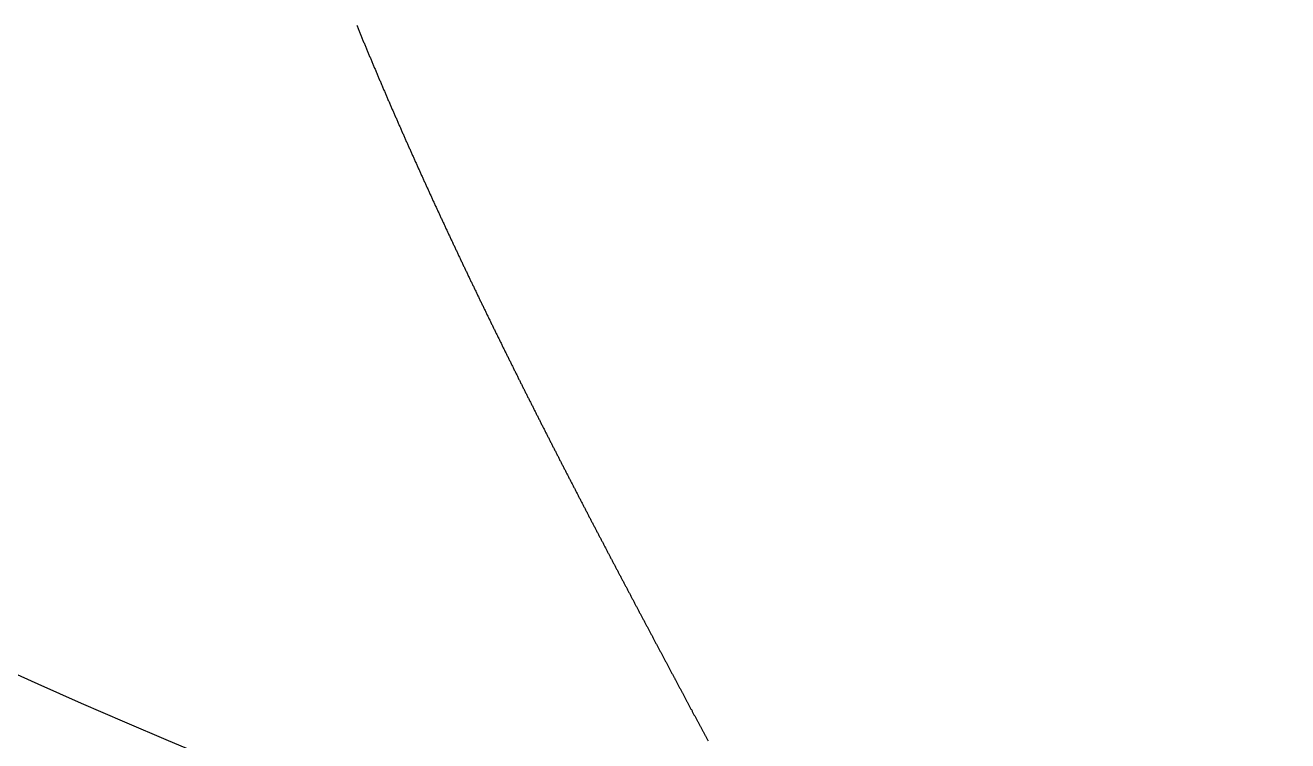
# Model space of a CAD drawing. Header units: millimetres. Extents: x 88 to 97873, y 32 to 55088.
# Drawn here: x 48862.326 to 48864.18, y 4951.736 to 4952.787 of the extents above; entities that cross this region are included whole.
import ezdxf

# ---------------------------------------------------------------- set-up
doc = ezdxf.new("R2010")
doc.units = ezdxf.units.MM
doc.header["$LTSCALE"] = 0.3

msp = doc.modelspace()

# ---------------------------------------------------------------- linework, layer by layer
msp.add_lwpolyline([(48862.813, 4952.7873), (48862.8135, 4952.7861), (48862.814, 4952.7848), (48862.8145, 4952.7836), (48862.815, 4952.7824), (48862.8155, 4952.7811), (48862.8161, 4952.7799), (48862.8166, 4952.7786), (48862.8171, 4952.7774), (48862.8176, 4952.7761), (48862.8181, 4952.7749), (48862.8186, 4952.7736), (48862.8191, 4952.7724), (48862.8196, 4952.7711), (48862.8202, 4952.7699), (48862.8207, 4952.7686), (48862.8212, 4952.7674), (48862.8217, 4952.7662), (48862.8222, 4952.7649), (48862.8227, 4952.7637), (48862.8232, 4952.7624), (48862.8238, 4952.7612), (48862.8243, 4952.7599), (48862.8248, 4952.7587), (48862.8253, 4952.7574), (48862.8258, 4952.7562), (48862.8263, 4952.755), (48862.8268, 4952.7537), (48862.8274, 4952.7525), (48862.8279, 4952.7512), (48862.8284, 4952.75), (48862.8289, 4952.7487), (48862.8294, 4952.7475), (48862.83, 4952.7463), (48862.8305, 4952.745), (48862.831, 4952.7438), (48862.8315, 4952.7425), (48862.832, 4952.7413), (48862.8326, 4952.74), (48862.8331, 4952.7388), (48862.8336, 4952.7376), (48862.8341, 4952.7363), (48862.8346, 4952.7351), (48862.8352, 4952.7338), (48862.8357, 4952.7326), (48862.8362, 4952.7313), (48862.8367, 4952.7301), (48862.8372, 4952.7289), (48862.8378, 4952.7276), (48862.8383, 4952.7264), (48862.8388, 4952.7251), (48862.8393, 4952.7239), (48862.8399, 4952.7227), (48862.8404, 4952.7214), (48862.8409, 4952.7202), (48862.8414, 4952.7189), (48862.842, 4952.7177), (48862.8425, 4952.7165), (48862.843, 4952.7152), (48862.8435, 4952.714), (48862.8441, 4952.7127), (48862.8446, 4952.7115), (48862.8451, 4952.7103), (48862.8456, 4952.709), (48862.8462, 4952.7078), (48862.8467, 4952.7065), (48862.8472, 4952.7053), (48862.8478, 4952.7041), (48862.8483, 4952.7028), (48862.8488, 4952.7016), (48862.8493, 4952.7003), (48862.8499, 4952.6991), (48862.8504, 4952.6979), (48862.8509, 4952.6966), (48862.8515, 4952.6954), (48862.852, 4952.6942), (48862.8525, 4952.6929), (48862.853, 4952.6917), (48862.8536, 4952.6904), (48862.8541, 4952.6892), (48862.8546, 4952.688), (48862.8552, 4952.6867), (48862.8557, 4952.6855), (48862.8562, 4952.6843), (48862.8568, 4952.683), (48862.8573, 4952.6818), (48862.8578, 4952.6805), (48862.8584, 4952.6793), (48862.8589, 4952.6781), (48862.8594, 4952.6768), (48862.86, 4952.6756), (48862.8605, 4952.6744), (48862.861, 4952.6731), (48862.8616, 4952.6719), (48862.8621, 4952.6707), (48862.8626, 4952.6694), (48862.8632, 4952.6682), (48862.8637, 4952.667), (48862.8642, 4952.6657), (48862.8648, 4952.6645), (48862.8653, 4952.6633), (48862.8658, 4952.662), (48862.8664, 4952.6608), (48862.8669, 4952.6596), (48862.8675, 4952.6583), (48862.868, 4952.6571), (48862.8685, 4952.6559), (48862.8691, 4952.6546), (48862.8696, 4952.6534), (48862.8701, 4952.6522), (48862.8707, 4952.6509), (48862.8712, 4952.6497), (48862.8718, 4952.6485), (48862.8723, 4952.6472), (48862.8728, 4952.646), (48862.8734, 4952.6448), (48862.8739, 4952.6435), (48862.8745, 4952.6423), (48862.875, 4952.6411), (48862.8755, 4952.6398), (48862.8761, 4952.6386), (48862.8766, 4952.6374), (48862.8772, 4952.6362), (48862.8777, 4952.6349), (48862.8782, 4952.6337), (48862.8788, 4952.6325), (48862.8793, 4952.6312), (48862.8799, 4952.63), (48862.8804, 4952.6288), (48862.881, 4952.6275), (48862.8815, 4952.6263), (48862.882, 4952.6251), (48862.8826, 4952.6239), (48862.8831, 4952.6226), (48862.8837, 4952.6214), (48862.8842, 4952.6202), (48862.8848, 4952.6189), (48862.8853, 4952.6177), (48862.8858, 4952.6165), (48862.8864, 4952.6153), (48862.8869, 4952.614), (48862.8875, 4952.6128), (48862.888, 4952.6116), (48862.8886, 4952.6104), (48862.8891, 4952.6091), (48862.8897, 4952.6079), (48862.8902, 4952.6067), (48862.8908, 4952.6055), (48862.8913, 4952.6042), (48862.8918, 4952.603), (48862.8924, 4952.6018), (48862.8929, 4952.6006), (48862.8935, 4952.5993), (48862.894, 4952.5981), (48862.8946, 4952.5969), (48862.8951, 4952.5957), (48862.8957, 4952.5944), (48862.8962, 4952.5932), (48862.8968, 4952.592), (48862.8973, 4952.5908), (48862.8979, 4952.5895), (48862.8984, 4952.5883), (48862.899, 4952.5871), (48862.8995, 4952.5859), (48862.9001, 4952.5846), (48862.9006, 4952.5834), (48862.9012, 4952.5822), (48862.9017, 4952.581), (48862.9023, 4952.5798), (48862.9028, 4952.5785), (48862.9034, 4952.5773), (48862.9039, 4952.5761), (48862.9045, 4952.5749), (48862.905, 4952.5736), (48862.9056, 4952.5724), (48862.9061, 4952.5712), (48862.9067, 4952.57), (48862.9072, 4952.5688), (48862.9078, 4952.5675), (48862.9083, 4952.5663), (48862.9089, 4952.5651), (48862.9094, 4952.5639), (48862.91, 4952.5627), (48862.9105, 4952.5614), (48862.9111, 4952.5602), (48862.9117, 4952.559), (48862.9122, 4952.5578), (48862.9128, 4952.5566), (48862.9133, 4952.5554), (48862.9139, 4952.5541), (48862.9144, 4952.5529), (48862.915, 4952.5517), (48862.9155, 4952.5505), (48862.9161, 4952.5493), (48862.9166, 4952.5481), (48862.9172, 4952.5468), (48862.9178, 4952.5456), (48862.9183, 4952.5444), (48862.9189, 4952.5432), (48862.9194, 4952.542), (48862.92, 4952.5408), (48862.9205, 4952.5395), (48862.9211, 4952.5383), (48862.9216, 4952.5371), (48862.9222, 4952.5359), (48862.9228, 4952.5347), (48862.9233, 4952.5335), (48862.9239, 4952.5323), (48862.9244, 4952.531), (48862.925, 4952.5298), (48862.9255, 4952.5286), (48862.9261, 4952.5274), (48862.9267, 4952.5262), (48862.9272, 4952.525), (48862.9278, 4952.5238), (48862.9283, 4952.5226), (48862.9289, 4952.5213), (48862.9295, 4952.5201), (48862.93, 4952.5189), (48862.9306, 4952.5177), (48862.9311, 4952.5165), (48862.9317, 4952.5153), (48862.9322, 4952.5141), (48862.9328, 4952.5129), (48862.9334, 4952.5117), (48862.9339, 4952.5104), (48862.9345, 4952.5092), (48862.935, 4952.508), (48862.9356, 4952.5068), (48862.9362, 4952.5056), (48862.9367, 4952.5044), (48862.9373, 4952.5032), (48862.9379, 4952.502), (48862.9384, 4952.5008), (48862.939, 4952.4996), (48862.9395, 4952.4984), (48862.9401, 4952.4972), (48862.9407, 4952.4959), (48862.9412, 4952.4947), (48862.9418, 4952.4935), (48862.9423, 4952.4923), (48862.9429, 4952.4911), (48862.9435, 4952.4899), (48862.944, 4952.4887), (48862.9446, 4952.4875), (48862.9452, 4952.4863), (48862.9457, 4952.4851), (48862.9463, 4952.4839), (48862.9468, 4952.4827), (48862.9474, 4952.4815), (48862.948, 4952.4803), (48862.9485, 4952.4791), (48862.9491, 4952.4779), (48862.9497, 4952.4767), (48862.9502, 4952.4755), (48862.9508, 4952.4743), (48862.9514, 4952.4731), (48862.9519, 4952.4719), (48862.9525, 4952.4707), (48862.953, 4952.4695), (48862.9536, 4952.4683), (48862.9542, 4952.467), (48862.9547, 4952.4658), (48862.9553, 4952.4646), (48862.9559, 4952.4634), (48862.9564, 4952.4622), (48862.957, 4952.461), (48862.9576, 4952.4598), (48862.9581, 4952.4586), (48862.9587, 4952.4574), (48862.9593, 4952.4562), (48862.9598, 4952.455), (48862.9604, 4952.4539), (48862.961, 4952.4527), (48862.9615, 4952.4515), (48862.9621, 4952.4503), (48862.9627, 4952.4491), (48862.9632, 4952.4479), (48862.9638, 4952.4467), (48862.9644, 4952.4455), (48862.9649, 4952.4443), (48862.9655, 4952.4431), (48862.9661, 4952.4419), (48862.9666, 4952.4407), (48862.9672, 4952.4395), (48862.9678, 4952.4383), (48862.9683, 4952.4371), (48862.9689, 4952.4359), (48862.9695, 4952.4347), (48862.97, 4952.4335), (48862.9706, 4952.4323), (48862.9712, 4952.4311), (48862.9717, 4952.4299), (48862.9723, 4952.4287), (48862.9729, 4952.4275), (48862.9734, 4952.4264), (48862.974, 4952.4252), (48862.9746, 4952.424), (48862.9751, 4952.4228), (48862.9757, 4952.4216), (48862.9763, 4952.4204), (48862.9769, 4952.4192), (48862.9774, 4952.418), (48862.978, 4952.4168), (48862.9786, 4952.4156), (48862.9791, 4952.4144), (48862.9797, 4952.4133), (48862.9803, 4952.4121), (48862.9808, 4952.4109), (48862.9814, 4952.4097), (48862.982, 4952.4085), (48862.9825, 4952.4073), (48862.9831, 4952.4061), (48862.9837, 4952.4049), (48862.9843, 4952.4037), (48862.9848, 4952.4026), (48862.9854, 4952.4014), (48862.986, 4952.4002), (48862.9865, 4952.399), (48862.9871, 4952.3978), (48862.9877, 4952.3966), (48862.9882, 4952.3954), (48862.9888, 4952.3943), (48862.9894, 4952.3931), (48862.99, 4952.3919), (48862.9905, 4952.3907), (48862.9911, 4952.3895), (48862.9917, 4952.3883), (48862.9922, 4952.3872), (48862.9928, 4952.386), (48862.9934, 4952.3848), (48862.994, 4952.3836), (48862.9945, 4952.3824), (48862.9951, 4952.3812), (48862.9957, 4952.3801), (48862.9962, 4952.3789), (48862.9968, 4952.3777), (48862.9974, 4952.3765), (48862.998, 4952.3753), (48862.9985, 4952.3742), (48862.9991, 4952.373), (48862.9997, 4952.3718), (48863.0002, 4952.3706), (48863.0008, 4952.3694), (48863.0014, 4952.3683), (48863.002, 4952.3671), (48863.0025, 4952.3659), (48863.0031, 4952.3647), (48863.0037, 4952.3635), (48863.0043, 4952.3624), (48863.0048, 4952.3612), (48863.0054, 4952.36), (48863.006, 4952.3588), (48863.0065, 4952.3577), (48863.0071, 4952.3565), (48863.0077, 4952.3553), (48863.0083, 4952.3541), (48863.0088, 4952.353), (48863.0094, 4952.3518), (48863.01, 4952.3506), (48863.0106, 4952.3494), (48863.0111, 4952.3483), (48863.0117, 4952.3471), (48863.0123, 4952.3459), (48863.0128, 4952.3447), (48863.0134, 4952.3436), (48863.014, 4952.3424), (48863.0146, 4952.3412), (48863.0151, 4952.3401), (48863.0157, 4952.3389), (48863.0163, 4952.3377), (48863.0169, 4952.3365), (48863.0174, 4952.3354), (48863.018, 4952.3342), (48863.0186, 4952.333), (48863.0192, 4952.3319), (48863.0197, 4952.3307), (48863.0203, 4952.3295), (48863.0209, 4952.3284), (48863.0215, 4952.3272), (48863.022, 4952.326), (48863.0226, 4952.3249), (48863.0232, 4952.3237), (48863.0237, 4952.3225), (48863.0243, 4952.3214), (48863.0249, 4952.3202), (48863.0255, 4952.319), (48863.026, 4952.3179), (48863.0266, 4952.3167), (48863.0272, 4952.3155), (48863.0278, 4952.3144), (48863.0283, 4952.3132), (48863.0289, 4952.312), (48863.0295, 4952.3109), (48863.0301, 4952.3097), (48863.0306, 4952.3085), (48863.0312, 4952.3074), (48863.0318, 4952.3062), (48863.0324, 4952.3051), (48863.0329, 4952.3039), (48863.0335, 4952.3027), (48863.0341, 4952.3016), (48863.0347, 4952.3004), (48863.0352, 4952.2993), (48863.0358, 4952.2981), (48863.0364, 4952.2969), (48863.037, 4952.2958), (48863.0375, 4952.2946), (48863.0381, 4952.2935), (48863.0387, 4952.2923), (48863.0393, 4952.2911), (48863.0398, 4952.29), (48863.0404, 4952.2888), (48863.041, 4952.2877), (48863.0416, 4952.2865), (48863.0421, 4952.2854), (48863.0427, 4952.2842), (48863.0433, 4952.283), (48863.0439, 4952.2819), (48863.0444, 4952.2807), (48863.045, 4952.2796), (48863.0456, 4952.2784), (48863.0462, 4952.2773), (48863.0467, 4952.2761), (48863.0473, 4952.275), (48863.0479, 4952.2738), (48863.0484, 4952.2727), (48863.049, 4952.2715), (48863.0496, 4952.2703), (48863.0502, 4952.2692), (48863.0507, 4952.268), (48863.0513, 4952.2669), (48863.0519, 4952.2657), (48863.0525, 4952.2646), (48863.053, 4952.2634), (48863.0536, 4952.2623), (48863.0542, 4952.2611), (48863.0548, 4952.26), (48863.0553, 4952.2588), (48863.0559, 4952.2577), (48863.0565, 4952.2565), (48863.0571, 4952.2554), (48863.0576, 4952.2543), (48863.0582, 4952.2531), (48863.0588, 4952.252), (48863.0594, 4952.2508), (48863.0599, 4952.2497), (48863.0605, 4952.2485), (48863.0611, 4952.2474), (48863.0617, 4952.2462), (48863.0622, 4952.2451), (48863.0628, 4952.2439), (48863.0634, 4952.2428), (48863.064, 4952.2417), (48863.0645, 4952.2405), (48863.0651, 4952.2394), (48863.0657, 4952.2382), (48863.0663, 4952.2371), (48863.0668, 4952.2359), (48863.0674, 4952.2348), (48863.068, 4952.2337), (48863.0686, 4952.2325), (48863.0691, 4952.2314), (48863.0697, 4952.2302), (48863.0703, 4952.2291), (48863.0709, 4952.228), (48863.0714, 4952.2268), (48863.072, 4952.2257), (48863.0726, 4952.2245), (48863.0732, 4952.2234), (48863.0737, 4952.2223), (48863.0743, 4952.2211), (48863.0749, 4952.22), (48863.0755, 4952.2189), (48863.076, 4952.2177), (48863.0766, 4952.2166), (48863.0772, 4952.2155), (48863.0777, 4952.2143), (48863.0783, 4952.2132), (48863.0789, 4952.2121), (48863.0795, 4952.2109), (48863.08, 4952.2098), (48863.0806, 4952.2087), (48863.0812, 4952.2075), (48863.0818, 4952.2064), (48863.0823, 4952.2053), (48863.0829, 4952.2041), (48863.0835, 4952.203), (48863.0841, 4952.2019), (48863.0846, 4952.2007), (48863.0852, 4952.1996), (48863.0858, 4952.1985), (48863.0864, 4952.1973), (48863.0869, 4952.1962), (48863.0875, 4952.1951), (48863.0881, 4952.194), (48863.0886, 4952.1928), (48863.0892, 4952.1917), (48863.0898, 4952.1906), (48863.0904, 4952.1895), (48863.0909, 4952.1883), (48863.0915, 4952.1872), (48863.0921, 4952.1861), (48863.0927, 4952.1849), (48863.0932, 4952.1838), (48863.0938, 4952.1827), (48863.0944, 4952.1816), (48863.0949, 4952.1805), (48863.0955, 4952.1793), (48863.0961, 4952.1782), (48863.0967, 4952.1771), (48863.0972, 4952.176), (48863.0978, 4952.1748), (48863.0984, 4952.1737), (48863.099, 4952.1726), (48863.0995, 4952.1715), (48863.1001, 4952.1704), (48863.1007, 4952.1692), (48863.1012, 4952.1681), (48863.1018, 4952.167), (48863.1024, 4952.1659), (48863.103, 4952.1648), (48863.1035, 4952.1636), (48863.1041, 4952.1625), (48863.1047, 4952.1614), (48863.1052, 4952.1603), (48863.1058, 4952.1592), (48863.1064, 4952.1581), (48863.107, 4952.157), (48863.1075, 4952.1558), (48863.1081, 4952.1547), (48863.1087, 4952.1536), (48863.1092, 4952.1525), (48863.1098, 4952.1514), (48863.1104, 4952.1503), (48863.111, 4952.1492), (48863.1115, 4952.148), (48863.1121, 4952.1469), (48863.1127, 4952.1458), (48863.1132, 4952.1447), (48863.1138, 4952.1436), (48863.1144, 4952.1425), (48863.1149, 4952.1414), (48863.1155, 4952.1403), (48863.1161, 4952.1392), (48863.1167, 4952.1381), (48863.1172, 4952.1369), (48863.1178, 4952.1358), (48863.1184, 4952.1347), (48863.1189, 4952.1336), (48863.1195, 4952.1325), (48863.1201, 4952.1314), (48863.1206, 4952.1303), (48863.1212, 4952.1292), (48863.1218, 4952.1281), (48863.1223, 4952.127), (48863.1229, 4952.1259), (48863.1235, 4952.1248), (48863.1241, 4952.1237), (48863.1246, 4952.1226), (48863.1252, 4952.1215), (48863.1258, 4952.1204), (48863.1263, 4952.1193), (48863.1269, 4952.1182), (48863.1275, 4952.1171), (48863.128, 4952.116), (48863.1286, 4952.1149), (48863.1292, 4952.1138), (48863.1297, 4952.1127), (48863.1303, 4952.1116), (48863.1309, 4952.1105), (48863.1314, 4952.1094), (48863.132, 4952.1083), (48863.1326, 4952.1072), (48863.1331, 4952.1061), (48863.1337, 4952.105), (48863.1343, 4952.1039), (48863.1348, 4952.1028), (48863.1354, 4952.1017), (48863.136, 4952.1006), (48863.1365, 4952.0995), (48863.1371, 4952.0984), (48863.1377, 4952.0973), (48863.1382, 4952.0962), (48863.1388, 4952.0951), (48863.1394, 4952.0941), (48863.1399, 4952.093), (48863.1405, 4952.0919), (48863.1411, 4952.0908), (48863.1416, 4952.0897), (48863.1422, 4952.0886), (48863.1428, 4952.0875), (48863.1433, 4952.0864), (48863.1439, 4952.0853), (48863.1445, 4952.0843), (48863.145, 4952.0832), (48863.1456, 4952.0821), (48863.1462, 4952.081), (48863.1467, 4952.0799), (48863.1473, 4952.0788), (48863.1478, 4952.0777), (48863.1484, 4952.0767), (48863.149, 4952.0756), (48863.1495, 4952.0745), (48863.1501, 4952.0734), (48863.1507, 4952.0723), (48863.1512, 4952.0712), (48863.1518, 4952.0702), (48863.1524, 4952.0691), (48863.1529, 4952.068), (48863.1535, 4952.0669), (48863.154, 4952.0658), (48863.1546, 4952.0647), (48863.1552, 4952.0637), (48863.1557, 4952.0626), (48863.1563, 4952.0615), (48863.1569, 4952.0604), (48863.1574, 4952.0594), (48863.158, 4952.0583), (48863.1585, 4952.0572), (48863.1591, 4952.0561), (48863.1597, 4952.055), (48863.1602, 4952.054), (48863.1608, 4952.0529), (48863.1614, 4952.0518), (48863.1619, 4952.0507), (48863.1625, 4952.0497), (48863.163, 4952.0486), (48863.1636, 4952.0475), (48863.1642, 4952.0465), (48863.1647, 4952.0454), (48863.1653, 4952.0443), (48863.1658, 4952.0432), (48863.1664, 4952.0422), (48863.167, 4952.0411), (48863.1675, 4952.04), (48863.1681, 4952.039), (48863.1686, 4952.0379), (48863.1692, 4952.0368), (48863.1697, 4952.0358), (48863.1703, 4952.0347), (48863.1709, 4952.0336), (48863.1714, 4952.0326), (48863.172, 4952.0315), (48863.1725, 4952.0304), (48863.1731, 4952.0294), (48863.1737, 4952.0283), (48863.1742, 4952.0272), (48863.1748, 4952.0262), (48863.1753, 4952.0251), (48863.1759, 4952.024), (48863.1764, 4952.023), (48863.177, 4952.0219), (48863.1776, 4952.0209), (48863.1781, 4952.0198), (48863.1787, 4952.0187), (48863.1792, 4952.0177), (48863.1798, 4952.0166), (48863.1803, 4952.0156), (48863.1809, 4952.0145), (48863.1814, 4952.0134), (48863.182, 4952.0124), (48863.1826, 4952.0113), (48863.1831, 4952.0103), (48863.1837, 4952.0092), (48863.1842, 4952.0082), (48863.1848, 4952.0071), (48863.1853, 4952.0061), (48863.1859, 4952.005), (48863.1864, 4952.0039), (48863.187, 4952.0029), (48863.1875, 4952.0018), (48863.1881, 4952.0008), (48863.1887, 4951.9997), (48863.1892, 4951.9987), (48863.1898, 4951.9976), (48863.1903, 4951.9966), (48863.1909, 4951.9955), (48863.1914, 4951.9945), (48863.192, 4951.9934), (48863.1925, 4951.9924), (48863.1931, 4951.9913), (48863.1936, 4951.9903), (48863.1942, 4951.9892), (48863.1947, 4951.9882), (48863.1953, 4951.9872), (48863.1958, 4951.9861), (48863.1964, 4951.9851), (48863.1969, 4951.984), (48863.1975, 4951.983), (48863.198, 4951.9819), (48863.1986, 4951.9809), (48863.1991, 4951.9798), (48863.1997, 4951.9788), (48863.2002, 4951.9778), (48863.2008, 4951.9767), (48863.2013, 4951.9757), (48863.2019, 4951.9746), (48863.2024, 4951.9736), (48863.203, 4951.9726), (48863.2035, 4951.9715), (48863.2041, 4951.9705), (48863.2046, 4951.9694), (48863.2052, 4951.9684), (48863.2057, 4951.9674), (48863.2063, 4951.9663), (48863.2068, 4951.9653), (48863.2074, 4951.9643), (48863.2079, 4951.9632), (48863.2085, 4951.9622), (48863.209, 4951.9612), (48863.2095, 4951.9601), (48863.2101, 4951.9591), (48863.2106, 4951.9581), (48863.2112, 4951.957), (48863.2117, 4951.956), (48863.2123, 4951.955), (48863.2128, 4951.9539), (48863.2134, 4951.9529), (48863.2139, 4951.9519), (48863.2145, 4951.9509), (48863.215, 4951.9498), (48863.2155, 4951.9488), (48863.2161, 4951.9478), (48863.2166, 4951.9467), (48863.2172, 4951.9457), (48863.2177, 4951.9447), (48863.2183, 4951.9437), (48863.2188, 4951.9426), (48863.2193, 4951.9416), (48863.2199, 4951.9406), (48863.2204, 4951.9396), (48863.221, 4951.9385), (48863.2215, 4951.9375), (48863.222, 4951.9365), (48863.2226, 4951.9355), (48863.2231, 4951.9345), (48863.2237, 4951.9334), (48863.2242, 4951.9324), (48863.2248, 4951.9314), (48863.2253, 4951.9304), (48863.2258, 4951.9294), (48863.2264, 4951.9284), (48863.2269, 4951.9273), (48863.2275, 4951.9263), (48863.228, 4951.9253), (48863.2285, 4951.9243), (48863.2291, 4951.9233), (48863.2296, 4951.9223), (48863.2301, 4951.9212), (48863.2307, 4951.9202), (48863.2312, 4951.9192), (48863.2318, 4951.9182), (48863.2323, 4951.9172), (48863.2328, 4951.9162), (48863.2334, 4951.9152), (48863.2339, 4951.9142), (48863.2344, 4951.9132), (48863.235, 4951.9121), (48863.2355, 4951.9111), (48863.236, 4951.9101), (48863.2366, 4951.9091), (48863.2371, 4951.9081), (48863.2376, 4951.9071), (48863.2382, 4951.9061), (48863.2387, 4951.9051), (48863.2393, 4951.9041), (48863.2398, 4951.9031), (48863.2403, 4951.9021), (48863.2409, 4951.9011), (48863.2414, 4951.9001), (48863.2419, 4951.8991), (48863.2425, 4951.8981), (48863.243, 4951.8971), (48863.2435, 4951.8961), (48863.244, 4951.8951), (48863.2446, 4951.8941), (48863.2451, 4951.8931), (48863.2456, 4951.8921), (48863.2462, 4951.8911), (48863.2467, 4951.8901), (48863.2472, 4951.8891), (48863.2478, 4951.8881), (48863.2483, 4951.8871), (48863.2488, 4951.8861), (48863.2493, 4951.8851), (48863.2499, 4951.8841), (48863.2504, 4951.8831), (48863.2509, 4951.8821), (48863.2515, 4951.8811), (48863.252, 4951.8801), (48863.2525, 4951.8791), (48863.253, 4951.8782), (48863.2536, 4951.8772), (48863.2541, 4951.8762), (48863.2546, 4951.8752), (48863.2552, 4951.8742), (48863.2557, 4951.8732), (48863.2562, 4951.8722), (48863.2567, 4951.8712), (48863.2573, 4951.8702), (48863.2578, 4951.8693), (48863.2583, 4951.8683), (48863.2588, 4951.8673), (48863.2594, 4951.8663), (48863.2599, 4951.8653), (48863.2604, 4951.8643), (48863.2609, 4951.8634), (48863.2614, 4951.8624), (48863.262, 4951.8614), (48863.2625, 4951.8604), (48863.263, 4951.8594), (48863.2635, 4951.8584), (48863.2641, 4951.8575), (48863.2646, 4951.8565), (48863.2651, 4951.8555), (48863.2656, 4951.8545), (48863.2661, 4951.8536), (48863.2667, 4951.8526), (48863.2672, 4951.8516), (48863.2677, 4951.8506), (48863.2682, 4951.8497), (48863.2687, 4951.8487), (48863.2693, 4951.8477), (48863.2698, 4951.8467), (48863.2703, 4951.8458), (48863.2708, 4951.8448), (48863.2713, 4951.8438), (48863.2719, 4951.8428), (48863.2724, 4951.8419), (48863.2729, 4951.8409), (48863.2734, 4951.8399), (48863.2739, 4951.839), (48863.2744, 4951.838), (48863.275, 4951.837), (48863.2755, 4951.8361), (48863.276, 4951.8351), (48863.2765, 4951.8341), (48863.277, 4951.8332), (48863.2775, 4951.8322), (48863.278, 4951.8312), (48863.2786, 4951.8303), (48863.2791, 4951.8293), (48863.2796, 4951.8284), (48863.2801, 4951.8274), (48863.2806, 4951.8264), (48863.2811, 4951.8255), (48863.2816, 4951.8245), (48863.2821, 4951.8235), (48863.2827, 4951.8226), (48863.2832, 4951.8216), (48863.2837, 4951.8207), (48863.2842, 4951.8197), (48863.2847, 4951.8188), (48863.2852, 4951.8178), (48863.2857, 4951.8168), (48863.2862, 4951.8159), (48863.2867, 4951.8149), (48863.2872, 4951.814), (48863.2878, 4951.813), (48863.2883, 4951.8121), (48863.2888, 4951.8111), (48863.2893, 4951.8102), (48863.2898, 4951.8092), (48863.2903, 4951.8083), (48863.2908, 4951.8073), (48863.2913, 4951.8064), (48863.2918, 4951.8054), (48863.2923, 4951.8045), (48863.2928, 4951.8035), (48863.2933, 4951.8026), (48863.2938, 4951.8016), (48863.2943, 4951.8007), (48863.2948, 4951.7998), (48863.2953, 4951.7988), (48863.2958, 4951.7979), (48863.2963, 4951.7969), (48863.2968, 4951.796), (48863.2974, 4951.795), (48863.2979, 4951.7941), (48863.2984, 4951.7932), (48863.2989, 4951.7922), (48863.2994, 4951.7913), (48863.2999, 4951.7903), (48863.3004, 4951.7894), (48863.3009, 4951.7885), (48863.3014, 4951.7875), (48863.3019, 4951.7866), (48863.3024, 4951.7856), (48863.3029, 4951.7847), (48863.3034, 4951.7838), (48863.3039, 4951.7828), (48863.3044, 4951.7819), (48863.3049, 4951.781), (48863.3054, 4951.78), (48863.3058, 4951.7791), (48863.3063, 4951.7782), (48863.3068, 4951.7773), (48863.3073, 4951.7763), (48863.3078, 4951.7754), (48863.3083, 4951.7745), (48863.3088, 4951.7735), (48863.3093, 4951.7726), (48863.3098, 4951.7717), (48863.3103, 4951.7708), (48863.3108, 4951.7698), (48863.3113, 4951.7689), (48863.3118, 4951.768), (48863.3123, 4951.7671), (48863.3128, 4951.7661), (48863.3133, 4951.7652), (48863.3138, 4951.7643), (48863.3143, 4951.7634), (48863.3148, 4951.7624), (48863.3153, 4951.7615), (48863.3157, 4951.7606), (48863.3162, 4951.7597), (48863.3167, 4951.7588), (48863.3172, 4951.7578), (48863.3177, 4951.7569), (48863.3182, 4951.756), (48863.3187, 4951.7551), (48863.3192, 4951.7542), (48863.3197, 4951.7533), (48863.3202, 4951.7524), (48863.3207, 4951.7514), (48863.3211, 4951.7505), (48863.3216, 4951.7496), (48863.3221, 4951.7487), (48863.3226, 4951.7478), (48863.3231, 4951.7469), (48863.3236, 4951.746), (48863.3241, 4951.7451), (48863.3246, 4951.7441), (48863.3251, 4951.7432), (48863.3255, 4951.7423), (48863.326, 4951.7414), (48863.3265, 4951.7405), (48863.327, 4951.7396), (48863.3275, 4951.7387), (48863.328, 4951.7378), (48863.3285, 4951.7369), (48863.3289, 4951.736)])
for radius in [18.5479, 14.363, 11.4141]:
    msp.add_circle((48866.9793, 4962.2533), radius)

doc.saveas('drawing.dxf')
